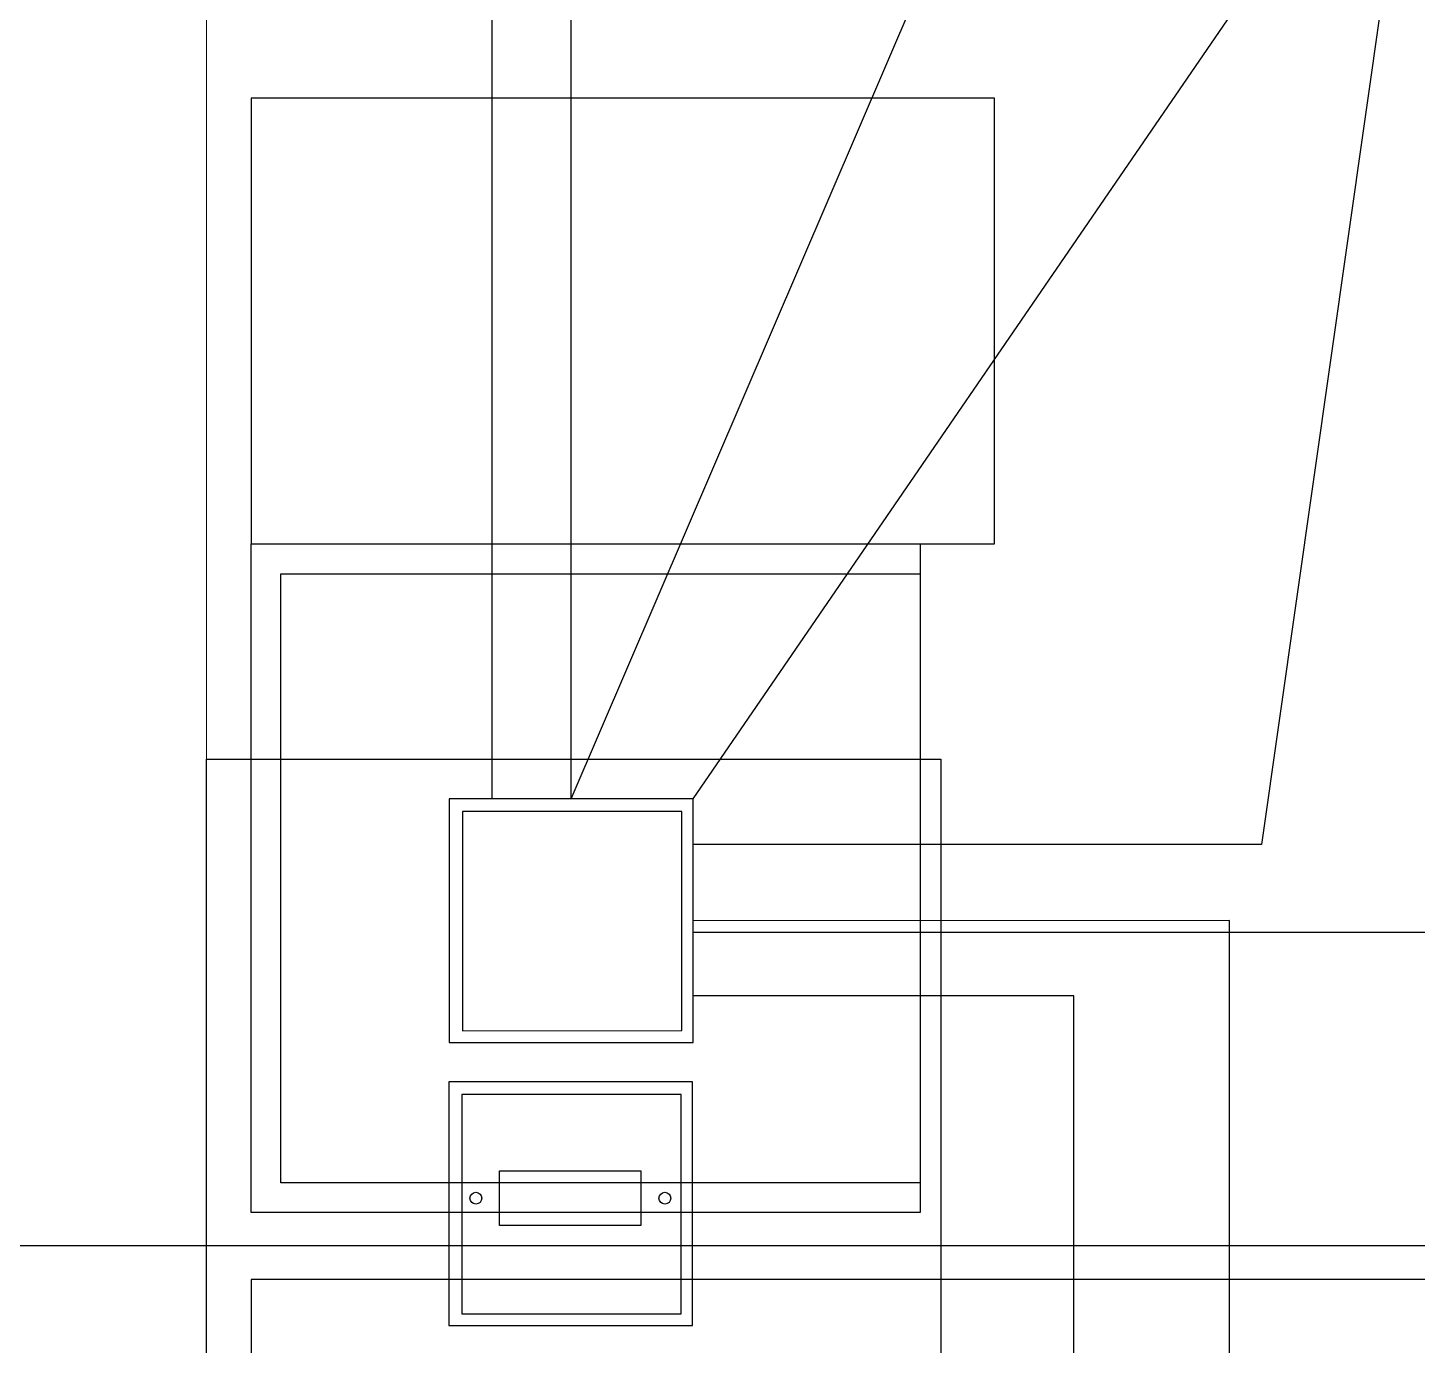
# Model space of a CAD drawing. Header units: inches. Extents: x 567429 to 582707, y 126347 to 133675.
# Drawn here: x 579773.5 to 579866.9, y 129234.8 to 129323.4 of the extents above; entities that cross this region are included whole.
import ezdxf

# ---------------------------------------------------------------- set-up
doc = ezdxf.new("R2010")
doc.units = ezdxf.units.IN
doc.header["$MEASUREMENT"] = 0
for name, color, linetype in [('BORD', 3, 'Continuous'), ('COMPUTER WIRE', 4, 'Continuous'), ('FIRE WIRE', 4, 'Continuous'), ('mobl', 11, 'Continuous'), ('NURSE CALL WIRE', 4, 'Continuous'), ('SOCKET WIRE', 4, 'Continuous'), ('TEL WIRE', 4, 'Continuous'), ('wall kanaf', 4, 'Continuous')]:
    doc.layers.add(name, color=color, linetype=linetype)

# ---------------------------------------------------------------- blocks, each defined once
blk = doc.blocks.new('BOARD1')
at = {"layer": 'BORD', "color": 4}
for p, q in [((-77.35, 2.64), (98.93, 2.64)), ((98.93, 2.64), (98.93, -51.78)), ((98.93, -51.78), (-77.35, -51.78))]:
    blk.add_line(p, q, dxfattribs=at)
at = {"layer": 'BORD'}
for p, q in [((56.95, -15.31), (56.95, -33.37)), ((75.01, -15.31), (56.95, -15.31)), ((75.01, -33.37), (75.01, -15.31)), ((77.93, -15.35), (77.93, -33.42)), ((96, -15.35), (77.93, -15.35)), ((96, -33.42), (96, -15.35)), ((57.82, -16.27), (57.82, -32.53)), ((74.08, -16.27), (57.82, -16.27)), ((74.08, -32.53), (74.08, -16.27)), ((78.81, -16.32), (78.81, -32.57)), ((95.06, -16.32), (78.81, -16.32)), ((95.06, -32.57), (95.06, -16.32)), ((57.82, -32.53), (74.08, -32.53)), ((78.81, -32.57), (95.06, -32.57)), ((56.95, -33.37), (75.01, -33.37)), ((77.93, -33.42), (96, -33.42))]:
    blk.add_line(p, q, dxfattribs=at)
at = {"layer": 'BORD', "color": 30}
for p, q in [((64.36, -29.54), (64.36, -19.07)), ((64.36, -19.07), (68.41, -19.07)), ((68.41, -19.07), (68.41, -29.54)), ((68.41, -29.54), (64.36, -29.54))]:
    blk.add_line(p, q, dxfattribs=at)
for centre in [(66.39, -17.32), (66.39, -31.32)]:
    blk.add_circle(centre, 0.437, dxfattribs=at)

msp = doc.modelspace()

# ---------------------------------------------------------------- linework, layer by layer
at = {"layer": 'COMPUTER WIRE'}
msp.add_line((579810.019, 129271.55), (579810.019, 129952.759), dxfattribs=at)
at = {"layer": 'FIRE WIRE'}
msp.add_line((579925.28, 129241.469), (579419.507, 129241.469), dxfattribs=at)
at = {"layer": 'mobl', "color": 15}
for p, q in [((579788.486, 129318.703), (579788.486, 129288.703)), ((579838.486, 129318.703), (579788.486, 129318.703)), ((579838.486, 129288.703), (579838.486, 129318.703)), ((579788.486, 129288.703), (579833.486, 129288.703)), ((579788.486, 129243.703), (579788.486, 129288.703)), ((579788.486, 129288.703), (579838.486, 129288.703)), ((579833.486, 129288.703), (579833.486, 129243.703)), ((579790.486, 129286.703), (579833.486, 129286.703)), ((579790.486, 129245.703), (579790.486, 129286.703)), ((579833.486, 129245.703), (579790.486, 129245.703)), ((579833.486, 129243.703), (579788.486, 129243.703)), ((579988.486, 129239.203), (579788.486, 129239.203)), ((579788.486, 129239.203), (579788.486, 129149.203))]:
    msp.add_line(p, q, dxfattribs=at)
at = {"layer": 'NURSE CALL WIRE'}
for p, q in [((579810.019, 129271.55), (579810.019, 129820.736)), ((579914.54, 129676.103), (579856.447, 129268.485)), ((579856.447, 129268.485), (579818.219, 129268.483)), ((579818.219, 129262.588), (579892.05, 129262.588)), ((579843.825, 129258.288), (579818.219, 129258.286)), ((579843.825, 129120.979), (579843.825, 129258.288))]:
    msp.add_line(p, q, dxfattribs=at)
at = {"layer": 'SOCKET WIRE'}
for p, q in [((579810.019, 129271.55), (579892.151, 129462.975)), ((579804.67, 129449.243), (579804.678, 129271.549)), ((579818.218, 129271.55), (579920.616, 129420.931)), ((579854.293, 129263.353), (579818.219, 129263.351)), ((579854.293, 129118.77), (579854.293, 129263.353))]:
    msp.add_line(p, q, dxfattribs=at)
at = {"layer": 'TEL WIRE'}
msp.add_line((579810.019, 129271.55), (579810.019, 129952.759), dxfattribs=at)
at = {"layer": 'wall kanaf', "color": 15, "lineweight": 20, "ltscale": 0.1}
msp.add_line((579785.486, 129445.289), (579785.486, 129020.789), dxfattribs=at)

# ---------------------------------------------------------------- block references
at = {"layer": 'BORD', "ltscale": 5, "xscale": 0.9077507259660533, "yscale": 0.9077507259660533, "zscale": 0.9077507259660533, "rotation": 90.00288558390875}
msp.add_blockref('BOARD1', (579787.887, 129184.408), dxfattribs=at)

doc.saveas('drawing.dxf')
